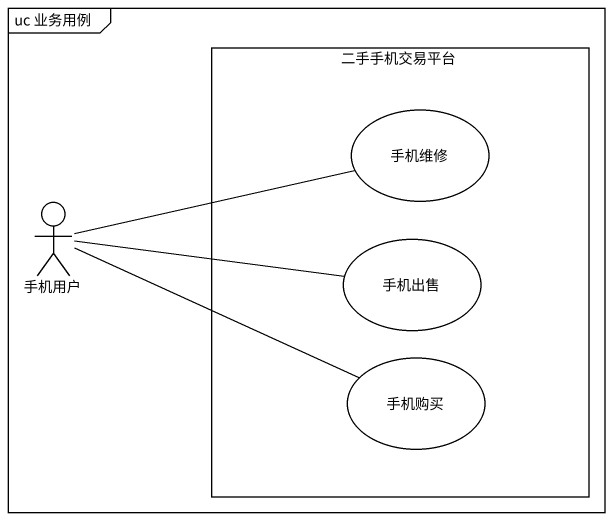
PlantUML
@startuml
mainframe uc 业务用例
rectangle 二手手机交易平台 {
  usecase 手机维修
  usecase 手机出售
  usecase 手机购买
}
actor 手机用户
手机用户 -right- 手机维修
手机用户 -right- 手机出售
手机用户 -right- 手机购买
@enduml
